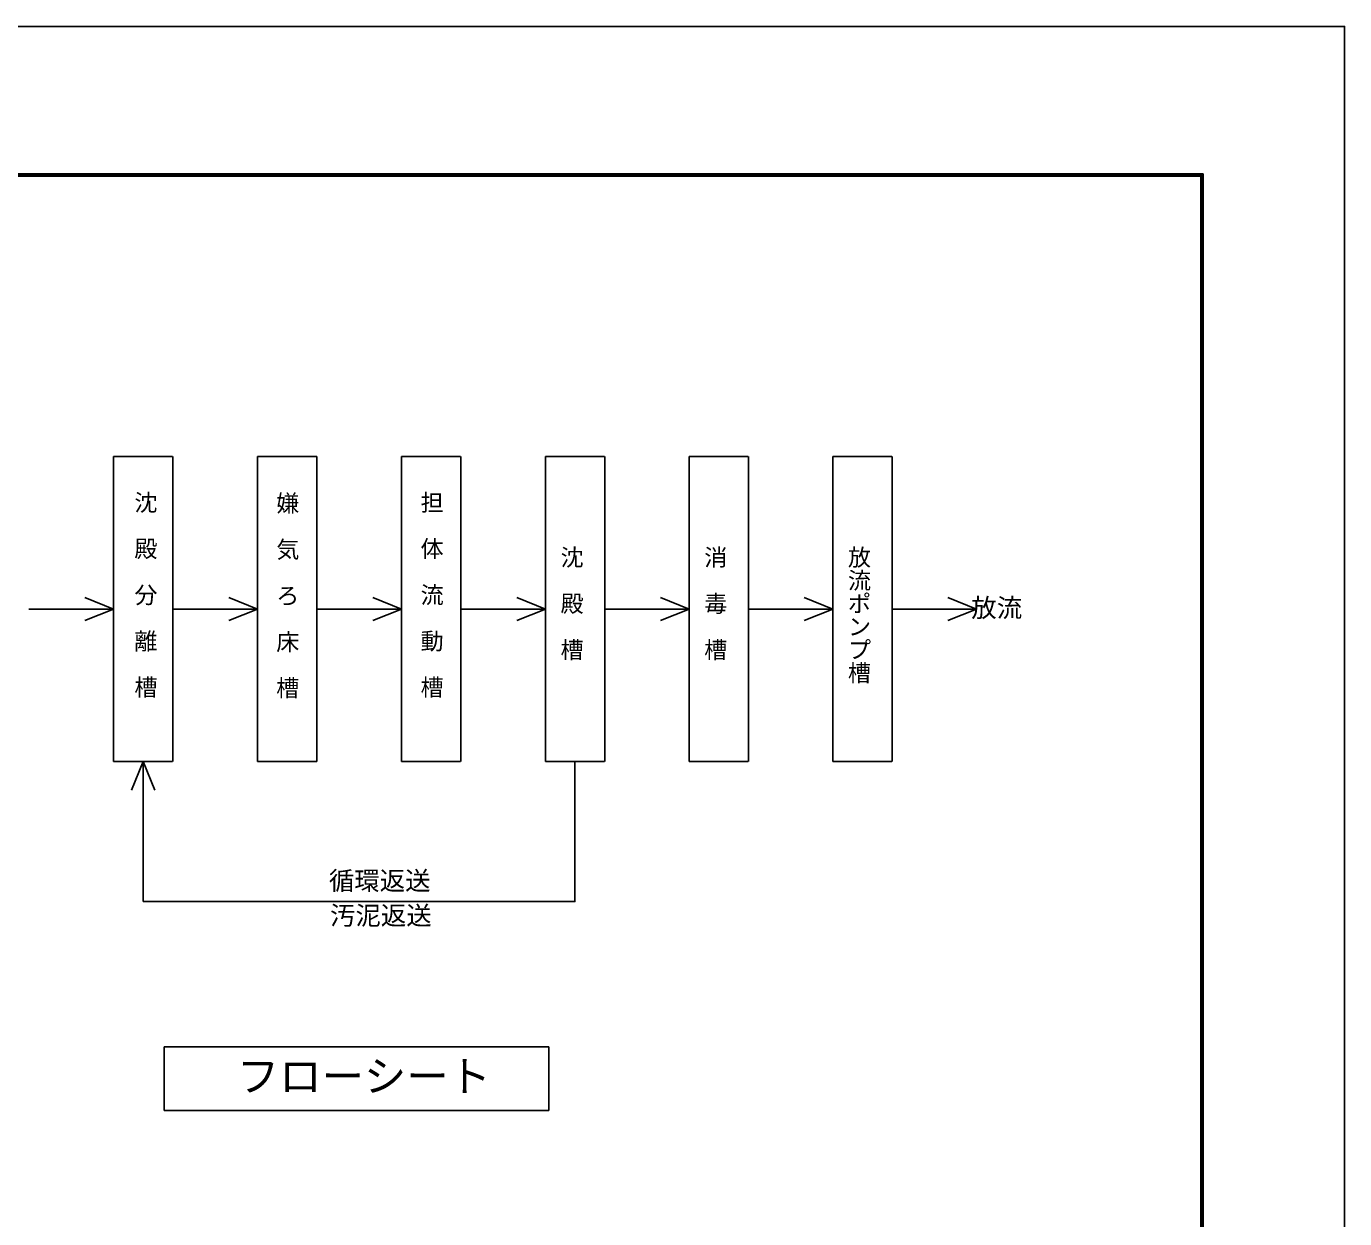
# Model space of a CAD drawing. Units: millimetres, scale not verified. Extents: x -14850 to 14850, y -10500 to 10500.
# Drawn here: x 7066 to 14850, y 3461 to 10500 of the extents above; entities that cross this region are included whole.
import ezdxf
from ezdxf.enums import TextEntityAlignment as Align

# ---------------------------------------------------------------- set-up
doc = ezdxf.new("R2010")
doc.units = ezdxf.units.MM
doc.header["$LTSCALE"] = 50
for name, color, linetype, lineweight in [('0-2_躯体', 3, 'Continuous', 25), ('0-7_図面枠', 7, 'Continuous', 25), ('0-8_Axis_waku', 7, 'Continuous', 25)]:
    doc.layers.add(name, color=color, linetype=linetype, lineweight=lineweight)
doc.styles.add('@ＭＳ ゴシック', font='')
doc.styles.add('ＭＳ ゴシック', font='')
doc.styles.get('@ＭＳ ゴシック').set_extended_font_data('@MS Gothic')
doc.styles.get('ＭＳ ゴシック').set_extended_font_data('MS Gothic')

msp = doc.modelspace()

# ---------------------------------------------------------------- linework, layer by layer
at = {"layer": '0-2_躯体', "color": 7}
for p, q in [((7581.01, 7959.81), (7928.88, 7959.81)), ((7581.01, 6159.81), (7581.01, 7959.81)), ((7931, 6159.81), (7931, 7959.81)), ((8431, 6159.81), (8431, 7959.81)), ((8431, 7959.81), (8780.98, 7959.81)), ((9280.99, 7959.81), (9628.85, 7959.81)), ((9280.99, 6159.81), (9280.99, 7959.81)), ((9630.98, 6159.81), (9630.98, 7959.81)), ((10130.97, 7959.81), (10478.83, 7959.81)), ((10130.97, 6159.81), (10130.97, 7959.81)), ((10480.96, 6159.81), (10480.96, 7959.81)), ((10979.46, 7959.81), (11327.32, 7959.81)), ((10979.46, 6159.81), (10979.46, 7959.81)), ((11329.45, 6159.81), (11329.45, 7959.81)), ((11827.96, 7959.81), (12175.82, 7959.81)), ((11827.96, 6159.81), (11827.96, 7959.81)), ((12177.95, 6159.81), (12177.95, 7959.81)), ((7581.01, 7059.81), (7411.35, 7128.5)), ((8431, 7059.81), (8261.35, 7128.5)), ((9280.99, 7059.81), (9111.33, 7128.5)), ((10130.97, 7059.81), (9961.32, 7128.5)), ((10979.46, 7059.81), (10809.82, 7128.5)), ((11827.96, 7059.81), (11658.31, 7128.5)), ((12675.81, 7059.81), (12506.17, 7128.5)), ((7081.01, 7059.81), (7581.01, 7059.81)), ((7581.01, 7059.81), (7411.35, 6991.12)), ((7931, 7059.81), (8431, 7059.81)), ((8431, 7059.81), (8261.35, 6991.12)), ((8780.98, 7059.81), (9280.99, 7059.81)), ((9280.99, 7059.81), (9111.33, 6991.12)), ((9630.98, 7059.81), (10130.97, 7059.81)), ((10130.97, 7059.81), (9961.32, 6991.12)), ((10479.47, 7059.81), (10979.46, 7059.81)), ((10979.46, 7059.81), (10809.82, 6991.12)), ((11327.97, 7059.81), (11827.96, 7059.81)), ((11827.96, 7059.81), (11658.31, 6991.12)), ((12175.82, 7059.81), (12675.81, 7059.81)), ((12675.81, 7059.81), (12506.17, 6991.12)), ((7581.01, 6159.81), (7929.52, 6159.81)), ((7755.26, 6159.81), (7686.57, 5990.16)), ((7755.26, 6159.81), (7755.26, 5332.31)), ((7755.26, 6159.81), (7823.95, 5990.16)), ((9280.99, 6159.81), (9629.49, 6159.81)), ((10130.97, 6159.81), (10479.47, 6159.81)), ((10979.46, 6159.81), (11327.97, 6159.81)), ((11827.96, 6159.81), (12176.46, 6159.81)), ((7880.17, 4475.65), (7880.17, 4099.85)), ((10152.04, 4475.65), (7880.17, 4475.65)), ((10152.04, 4099.85), (10152.04, 4475.65)), ((7880.17, 4099.85), (10152.04, 4099.85))]:
    msp.add_line(p, q, dxfattribs=at)
for points in [[(8431, 6159.81), (8780.98, 6159.81), (8780.98, 7959.81)], [(10305.22, 6159.81), (10305.22, 5332.31), (7755.26, 5332.31)]]:
    msp.add_lwpolyline(points, dxfattribs=at)
at = {"layer": '0-7_図面枠'}
msp.add_lwpolyline([(-14850, -10500), (14850, -10500), (14850, 10500), (-14850, 10500)], close=True, dxfattribs=at)
at = {"layer": '0-8_Axis_waku'}
for p, q in [((-12964, 9629), (14014, 9629)), ((-12963, 9628), (14013, 9628)), ((-12962, 9627), (14012, 9627)), ((-12961, 9626), (14011, 9626)), ((-12960, 9625), (14010, 9625)), ((-12959, 9624), (14009, 9624)), ((-12958, 9623), (14008, 9623)), ((-12957, 9622), (14007, 9622)), ((-12956, 9621), (14006, 9621)), ((-12955, 9620), (14005, 9620)), ((-12954, 9619), (14004, 9619)), ((-12953, 9618), (14003, 9618)), ((-12952, 9617), (14002, 9617)), ((-12951, 9616), (14001, 9616)), ((-12950, 9615), (14000, 9615)), ((14000, -9665), (14000, 9615)), ((14001, -9666.01), (14001, 9616)), ((14002, -9667.01), (14002, 9617)), ((14003, -9668.01), (14003, 9618)), ((14004, -9669.01), (14004, 9619)), ((14005, -9670.01), (14005, 9620)), ((14006, -9671.01), (14006, 9621)), ((14007, -9672.01), (14007, 9622)), ((14008, -9673.01), (14008, 9623)), ((14009, -9674.01), (14009, 9624)), ((14010, -9675.01), (14010, 9625)), ((14011, -9676.01), (14011, 9626)), ((14012, -9677.01), (14012, 9627)), ((14013, -9678.01), (14013, 9628)), ((14014, -9679.01), (14014, 9629))]:
    msp.add_line(p, q, dxfattribs=at)

# ---------------------------------------------------------------- texts
at = {"layer": '0-2_躯体', "color": 4}
for s, height, rotation, style, p in [('沈\u3000殿\u3000分\u3000離\u3000槽', 100, 270, '@ＭＳ ゴシック', (7690.1, 7758.46)), ('嫌\u3000気\u3000ろ\u3000床\u3000槽', 100, 270, '@ＭＳ ゴシック', (8527.91, 7754.41)), ('担\u3000体\u3000流\u3000動\u3000槽', 100, 270, '@ＭＳ ゴシック', (9380.01, 7758.46)), ('沈\u3000殿\u3000槽', 100, 270, '@ＭＳ ゴシック', (10206.47, 7434.81)), ('消\u3000毒\u3000槽', 100, 270, '@ＭＳ ゴシック', (11054.97, 7434.81)), ('放流ポンプ槽', 100, 270, '@ＭＳ ゴシック', (11903.46, 7434.81)), ('放流', 110, 0.001, 'ＭＳ ゴシック', (12645.77, 6978.99))]:
    msp.add_text(s, height=height, rotation=rotation, dxfattribs=dict(at, style=style)).set_placement(p, align=Align.BOTTOM_LEFT)
at = {"layer": '0-2_躯体', "color": 4, "style": 'ＭＳ ゴシック'}
for s, height, p in [('循環返送', 110, (8852.36, 5367.65)), ('汚泥返送', 110, (8859.2, 5162.44)), ('フローシート', 183.3, (8309.09, 4155.24))]:
    msp.add_text(s, height=height, dxfattribs=at).set_placement(p, align=Align.BOTTOM_LEFT)

doc.saveas('drawing.dxf')
